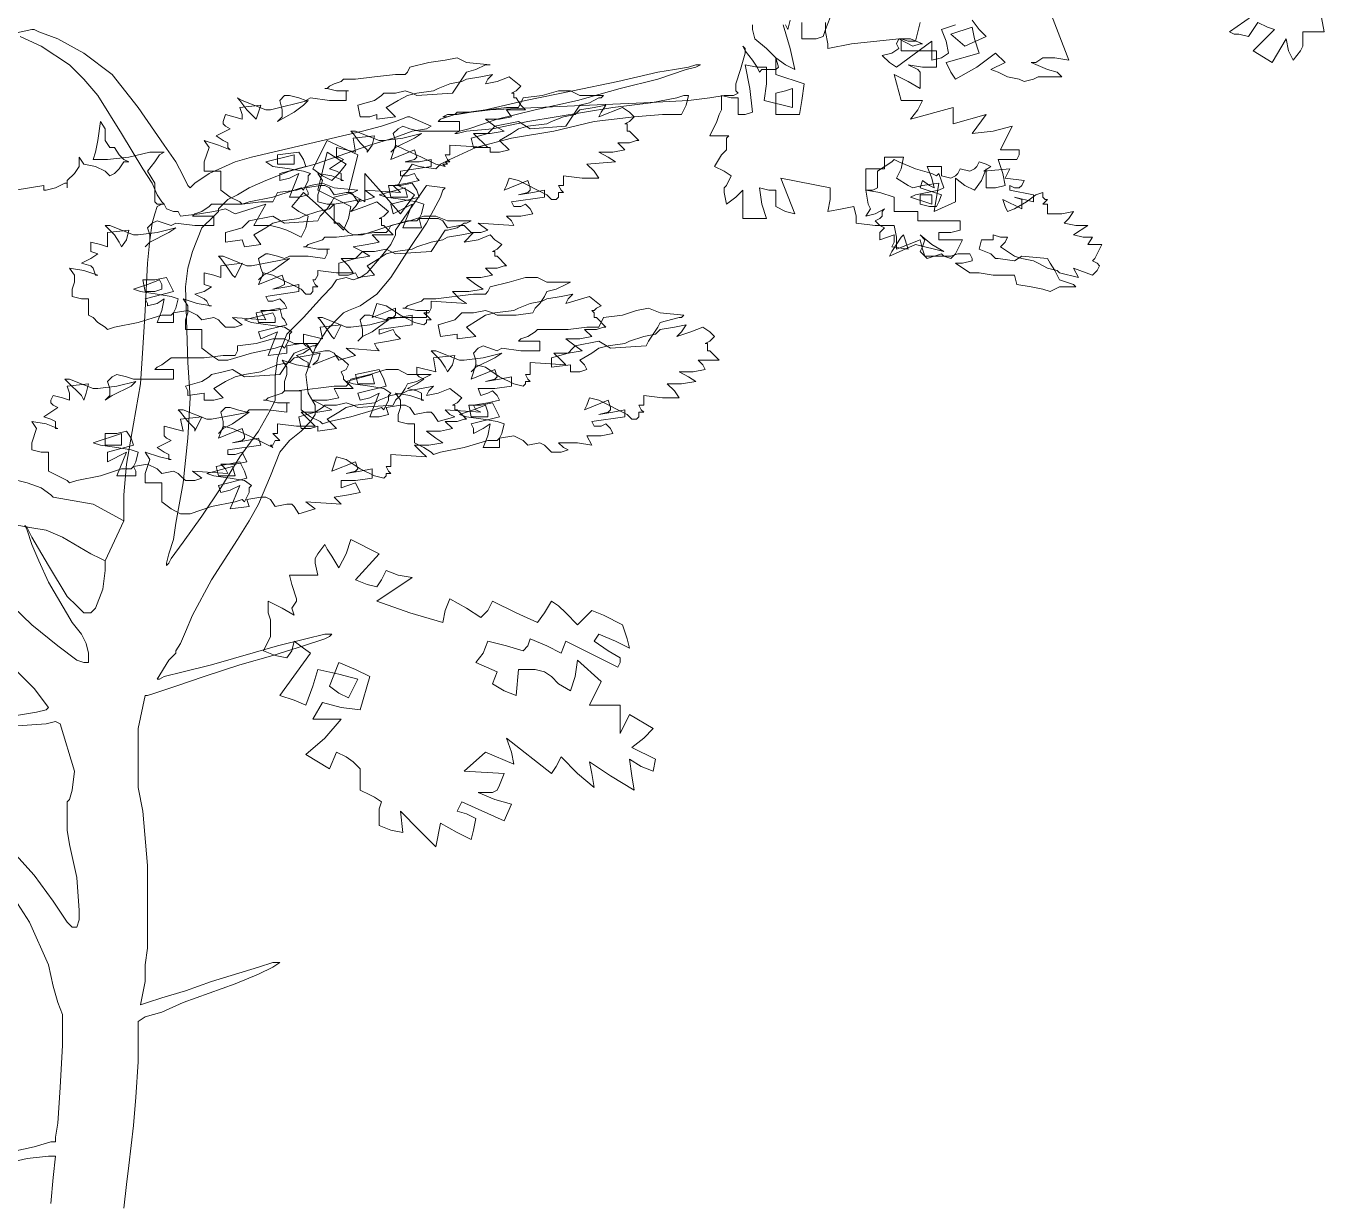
# Model space of a CAD drawing. Header units: millimetres. Extents: x -627 to 20370, y 1538 to 15679.
# Drawn here: x 19814.7 to 20015.2, y 8346.5 to 8528.1 of the extents above; entities that cross this region are included whole.
import ezdxf

# ---------------------------------------------------------------- set-up
doc = ezdxf.new("R2010")
doc.units = ezdxf.units.MM
doc.layers.add('blue', color=160, linetype='Continuous', lineweight=5)

# ---------------------------------------------------------------- blocks, each defined once
blk = doc.blocks.new('WMF10')
at = {"lineweight": 0}
for points in [[(2.3798, -1.8104), (2.4382, -1.8007), (2.4382, -1.8104), (2.443, -1.8104), (2.4625, -1.8055), (2.482, -1.7958), (2.4868, -1.7958), (2.4868, -1.8055), (2.4868, -1.7909), (2.5014, -1.7763), (2.5112, -1.7617), (2.5112, -1.7423), (2.5209, -1.7569), (2.5452, -1.7617), (2.5647, -1.7715), (2.5744, -1.7812), (2.5842, -1.7763), (2.5939, -1.7666), (2.6036, -1.752), (2.6134, -1.752), (2.6036, -1.7471), (2.5939, -1.7374), (2.5842, -1.7228), (2.5744, -1.7228), (2.5647, -1.7082), (2.5647, -1.6839), (2.555, -1.6693), (2.5501, -1.7082), (2.5452, -1.7325), (2.5404, -1.7471), (2.5696, -1.7471), (2.6134, -1.7423), (2.6572, -1.7325), (2.6864, -1.7325), (2.6766, -1.7374), (2.6669, -1.752), (2.6523, -1.7715), (2.6669, -1.7958), (2.6669, -1.8347), (2.6718, -1.8396), (2.6864, -1.8396), (2.6912, -1.8493), (2.7058, -1.8542), (2.7156, -1.8542), (2.7204, -1.8639), (2.7594, -1.859), (2.7886, -1.8542), (2.8129, -1.8493), (2.8324, -1.859), (2.8956, -1.8396), (2.8713, -1.8834), (2.9054, -1.8834), (2.9248, -1.8882), (2.9394, -1.8931), (2.9492, -1.898), (2.9686, -1.9077), (2.9784, -1.8882), (2.9832, -1.8639), (2.9638, -1.8542), (2.9492, -1.8445), (2.9735, -1.8153), (3.0173, -1.8542), (3.0562, -1.8931), (3.066, -1.8688), (3.0708, -1.8445), (3.0027, -1.8104), (3.0222, -1.7325), (3.0611, -1.7569), (3.0465, -1.7763), (3.0319, -1.7909), (3.0124, -1.7812), (2.993, -1.7666), (3.0222, -1.7082), (3.0854, -1.7374), (3.066, -1.8153), (3.1, -1.8347), (3.1, -1.7763), (3.139, -1.8201), (3.173, -1.859), (3.2022, -1.8201), (3.1876, -1.8104), (3.1682, -1.8007), (3.1779, -1.7812), (3.1876, -1.7715), (3.1974, -1.7569), (3.212, -1.7617), (3.246, -1.7666), (3.2558, -1.7569), (3.2752, -1.7471), (3.3288, -1.7228), (3.4018, -1.7033), (3.4894, -1.6887), (3.5721, -1.6693), (3.6548, -1.6595), (3.7132, -1.6547), (3.7522, -1.6547), (3.7619, -1.6352), (3.7668, -1.6157), (3.757, -1.6157), (3.7424, -1.6206), (3.6889, -1.6303), (3.611, -1.6401), (3.4358, -1.6693), (3.3628, -1.6839), (3.3093, -1.6887), (3.2898, -1.6936), (3.285, -1.6936), (3.2947, -1.6887), (3.3142, -1.6839), (3.3726, -1.6644), (3.4504, -1.6449), (3.538, -1.6255), (3.6256, -1.6011), (3.7035, -1.5817), (3.7619, -1.5622), (3.7814, -1.5573), (3.7911, -1.5525), (3.7814, -1.5525), (3.7668, -1.5573), (3.7376, -1.5622), (3.7035, -1.5671), (3.6208, -1.5865), (3.5283, -1.606), (3.431, -1.6255), (3.3482, -1.6449), (3.3142, -1.6498), (3.285, -1.6547), (3.2704, -1.6595), (3.2606, -1.6595), (3.2704, -1.6547), (3.2898, -1.6547), (3.319, -1.6498), (3.358, -1.6449), (3.4553, -1.6401), (3.5624, -1.6352), (3.6743, -1.6303), (3.7668, -1.6255), (3.8106, -1.6206), (3.8398, -1.6157), (3.8592, -1.6157), (3.869, -1.6109), (3.8641, -1.606), (3.8641, -1.5914), (3.8738, -1.5622), (3.8836, -1.5281), (3.8836, -1.5184), (3.8787, -1.5135), (3.8836, -1.5233), (3.8982, -1.5427), (3.9079, -1.5573), (3.9128, -1.5671), (3.9176, -1.5622), (3.9468, -1.5622), (3.9517, -1.5573), (3.9468, -1.5379), (3.9274, -1.5184), (3.903, -1.4989), (3.8982, -1.4795), (3.8982, -1.4697)], [(3.9663, -1.4697), (3.9712, -1.4795), (3.976, -1.46)], [(4.049, -1.4649), (4.049, -1.4843), (4.0539, -1.5087), (4.0539, -1.5184), (4.1026, -1.5087), (4.1999, -1.4989), (4.2291, -1.5135), (4.2437, -1.5087), (4.2486, -1.5087), (4.2242, -1.4989), (4.1999, -1.4989), (4.195, -1.5087), (4.1999, -1.5184), (4.1853, -1.5281), (4.1658, -1.533), (4.1804, -1.5476), (4.195, -1.5573), (4.268, -1.5038), (4.268, -1.5427), (4.2875, -1.5379), (4.3021, -1.5281), (4.2972, -1.5038), (4.2875, -1.4795), (4.3167, -1.4697)], [(4.3508, -1.46), (4.3654, -1.4795), (4.38, -1.4941), (4.3362, -1.5135), (4.307, -1.4892), (4.3508, -1.4746), (4.3556, -1.4989), (4.3654, -1.5281), (4.2972, -1.5476), (4.307, -1.5671), (4.3167, -1.5817), (4.3605, -1.5573), (4.3994, -1.5281), (4.4189, -1.5476), (4.3897, -1.5622), (4.4043, -1.5671), (4.4238, -1.5768), (4.4481, -1.5817), (4.4578, -1.5865), (4.4773, -1.5817), (4.487, -1.5768), (4.5357, -1.5768), (4.526, -1.5671), (4.5065, -1.5622), (4.4724, -1.5476), (4.4822, -1.5476), (4.4968, -1.5379), (4.5211, -1.5379), (4.5503, -1.5427), (4.4773, -1.3529)], [(4.9445, -1.4405), (4.8812, -1.4843), (4.891, -1.4892), (4.9007, -1.4892), (4.9202, -1.4941), (4.9396, -1.4649), (4.9591, -1.4746), (4.9737, -1.4795), (4.9299, -1.5233), (4.9688, -1.5476), (4.998, -1.4989), (5.0029, -1.5233), (5.0126, -1.5427), (5.0272, -1.5233), (5.0321, -1.5135), (5.0321, -1.4843), (5.0759, -1.4843), (5.071, -1.4551)], [(3.8495, -1.6985), (3.8106, -1.6985), (3.8252, -1.6693), (3.83, -1.6547), (3.8349, -1.6449), (3.8349, -1.6157), (3.8544, -1.6206), (3.869, -1.6206), (3.869, -1.6547), (3.8836, -1.6547), (3.8982, -1.6498), (3.8933, -1.6011), (3.8836, -1.5525), (3.9079, -1.5573), (3.9274, -1.5573), (3.9274, -1.5914), (3.9225, -1.6255), (3.9809, -1.6401), (3.9809, -1.6011), (3.9663, -1.606), (3.9468, -1.6109), (3.9468, -1.6547), (3.9955, -1.6547), (4.0004, -1.6255), (4.0052, -1.5914), (3.9468, -1.5719), (3.9468, -1.5379), (3.9663, -1.5525), (3.9858, -1.5622), (3.976, -1.5184), (3.9614, -1.4697)], [(4.0004, -1.4649), (4.0004, -1.4989), (4.0296, -1.4989), (4.0442, -1.4941), (4.049, -1.4795), (4.0588, -1.4551)], [(4.2437, -1.4649), (4.234, -1.5038), (4.2194, -1.5038), (4.2048, -1.4989), (4.2048, -1.5233), (4.2778, -1.5233), (4.2778, -1.5573), (4.2486, -1.5573), (4.2194, -1.5525), (4.2388, -1.5622), (4.2437, -1.5671), (4.2437, -1.6011), (4.2194, -1.5865), (4.1902, -1.5719), (4.2048, -1.6255), (4.2486, -1.6255), (4.2388, -1.6449), (4.2242, -1.6644), (4.3118, -1.6401), (4.3118, -1.6741), (4.38, -1.6547), (4.3508, -1.6936), (4.3946, -1.6887), (4.4335, -1.679), (4.4092, -1.7277), (4.4481, -1.7277), (4.4481, -1.7374), (4.4432, -1.7471), (4.4043, -1.7471), (4.414, -1.7763), (4.4189, -1.8007), (4.3994, -1.8055), (4.38, -1.8055), (4.38, -1.7666), (4.3702, -1.7909), (4.3556, -1.8104), (4.3362, -1.8007), (4.3167, -1.7861), (4.3167, -1.8347), (4.2729, -1.8542), (4.2826, -1.7958), (4.2486, -1.8007), (4.2291, -1.8055), (4.2194, -1.8007), (4.195, -1.7861), (4.2048, -1.7666), (4.2096, -1.7423), (4.1707, -1.7423), (4.1707, -1.7666), (4.1318, -1.7666), (4.1318, -1.8104), (4.161, -1.8153), (4.1902, -1.825), (4.1902, -1.8542), (4.2388, -1.8542), (4.2388, -1.8736), (4.3264, -1.8736), (4.3264, -1.8931), (4.307, -1.898), (4.2826, -1.898), (4.2826, -1.9126), (4.3313, -1.9126), (4.3167, -1.9418), (4.307, -1.9515), (4.2924, -1.9466), (4.2534, -1.9466), (4.2486, -1.932), (4.2437, -1.9126), (4.195, -1.932), (4.195, -1.9077), (4.1902, -1.8834), (4.1512, -1.8834), (4.1123, -1.8785), (4.1123, -1.8639), (4.1074, -1.8445), (4.0831, -1.8493), (4.0539, -1.8542), (4.0588, -1.8299), (4.0588, -1.8055), (3.9566, -1.7861), (3.9858, -1.859), (3.9663, -1.8542), (3.9468, -1.8445), (3.9468, -1.8104), (3.9322, -1.8104), (3.9128, -1.8055), (3.9176, -1.8396), (3.9274, -1.8688), (3.8787, -1.8688), (3.8787, -1.8104), (3.8641, -1.825), (3.8446, -1.8396), (3.8398, -1.8153), (3.8398, -1.8055), (3.8446, -1.8007), (3.8544, -1.7812), (3.8398, -1.7715), (3.8203, -1.7617), (3.8349, -1.7374), (3.8446, -1.7277), (3.8446, -1.7033), (3.8495, -1.6985), (3.8495, -1.6985)], [(2.4528, -3.8982), (2.4576, -3.8446), (2.4625, -3.8008), (2.4479, -3.8008), (2.4041, -3.8057), (2.3408, -3.8203)], [(2.3749, -3.7911), (2.4187, -3.7814), (2.4528, -3.7716), (2.4625, -3.7716), (2.4625, -3.7619), (2.4674, -3.7327), (2.4722, -3.6597), (2.4771, -3.5721), (2.4771, -3.5186), (2.4771, -3.5088), (2.4674, -3.4845), (2.4576, -3.4504), (2.4479, -3.4066), (2.409, -3.319), (2.3846, -3.2801)], [(2.3749, -3.173), (2.4187, -3.2217), (2.4576, -3.2752), (2.4868, -3.319), (2.4966, -3.3288), (2.5063, -3.3288), (2.5112, -3.3142), (2.5112, -3.2947), (2.5063, -3.2266), (2.4917, -3.1584), (2.4868, -3.1292), (2.4868, -3.1146), (2.4868, -3.0708), (2.4917, -3.066), (2.4966, -3.0465), (2.5014, -3.0076), (2.4722, -2.9102), (2.4625, -2.9054), (2.443, -2.9102), (2.3749, -2.9151)], [(2.3068, -2.9054), (2.4236, -2.8859), (2.443, -2.881), (2.4479, -2.8762), (2.4187, -2.8372), (2.3652, -2.7837)], [(2.297, -2.5939), (2.4138, -2.7058), (2.4674, -2.7496), (2.5063, -2.7788), (2.5209, -2.7837), (2.5306, -2.7837), (2.5306, -2.7642), (2.5258, -2.7448), (2.5209, -2.735), (2.516, -2.7253), (2.4966, -2.701), (2.4479, -2.6182), (2.4284, -2.5744), (2.4138, -2.5404), (2.4041, -2.5112), (2.3992, -2.5014), (2.4041, -2.5063), (2.4138, -2.5258), (2.4479, -2.5842), (2.4868, -2.6474), (2.5063, -2.6669), (2.5209, -2.6815), (2.5355, -2.6815), (2.5452, -2.6718), (2.5598, -2.6328), (2.5647, -2.5939), (2.5647, -2.5744), (2.6036, -2.4917), (2.6036, -2.4382), (2.6085, -2.3749), (2.6231, -2.2922), (2.6377, -2.2094), (2.6426, -2.1364), (2.6474, -2.0586), (2.6523, -1.9612), (2.6572, -1.9126), (2.662, -1.8785), (2.6669, -1.859), (2.6718, -1.8445), (2.6815, -1.8396), (2.6864, -1.8396), (2.6815, -1.8347), (2.6718, -1.8201), (2.662, -1.7958), (2.6426, -1.7666), (2.5988, -1.6936), (2.5501, -1.6157), (2.5209, -1.5817), (2.4917, -1.5525), (2.4333, -1.5135), (2.3895, -1.4941)], [(2.37, -1.4892), (2.4138, -1.4795), (2.4187, -1.4795), (2.4284, -1.4843), (2.4674, -1.4989), (2.5209, -1.5281), (2.5793, -1.5719), (2.6328, -1.6401), (2.6864, -1.7179), (2.7107, -1.752), (2.7253, -1.7812), (2.735, -1.8007), (2.7399, -1.8055), (2.7496, -1.7958), (2.7788, -1.7763), (2.8324, -1.752), (2.8664, -1.7423), (2.9102, -1.7325), (3.0952, -1.6887), (3.1341, -1.679), (3.1633, -1.6693), (3.1876, -1.6595), (3.1925, -1.6595), (3.2363, -1.679), (3.2266, -1.6839), (3.1974, -1.6887), (3.1584, -1.7033), (3.1098, -1.7179), (2.9978, -1.7569), (2.9443, -1.7715), (2.8956, -1.7909), (2.8616, -1.8055), (2.8372, -1.8201), (2.8178, -1.8299), (2.7983, -1.8493), (2.7983, -1.8542), (2.7886, -1.8639), (2.7642, -1.8882), (2.7448, -1.9369), (2.735, -1.971), (2.7302, -2.0099), (2.735, -2.1656), (2.7399, -2.2386), (2.735, -2.3214), (2.7253, -2.4138), (2.7107, -2.4966), (2.7058, -2.5306), (2.6961, -2.5598), (2.6912, -2.5793), (2.6912, -2.5842), (2.6961, -2.5793), (2.701, -2.5696), (2.7253, -2.5355), (2.7642, -2.482), (2.8032, -2.4236), (2.8421, -2.3603), (2.881, -2.3068), (2.9054, -2.263), (2.9151, -2.2435), (2.9151, -2.1948), (2.92, -2.1559), (2.9394, -2.1072), (2.9735, -2.0732), (3.0124, -2.0294), (3.0319, -2.0099), (3.0416, -1.9953), (3.0611, -1.9904), (3.0757, -1.9953), (3.0903, -1.9904), (3.1049, -1.9807), (3.1341, -1.9466), (3.1536, -1.9223), (3.1633, -1.9028), (3.1633, -1.8931), (3.2266, -1.8007), (3.2655, -1.8055), (3.2606, -1.8104), (3.2558, -1.825), (3.2266, -1.8785), (3.1876, -1.9369), (3.1536, -1.9904), (3.1244, -2.0245), (3.0903, -2.0488), (3.066, -2.0586), (3.0562, -2.0634), (3.0465, -2.0732), (3.0222, -2.0975), (2.9978, -2.1364), (2.9784, -2.19), (2.9832, -2.2289), (2.9978, -2.2532), (2.9978, -2.2727), (2.9881, -2.2873), (2.9686, -2.3068), (2.9443, -2.3262), (2.9248, -2.3506), (2.9054, -2.3992), (2.881, -2.4576), (2.8616, -2.4917), (2.8372, -2.5306), (2.7837, -2.6134), (2.7448, -2.6864), (2.7302, -2.7204), (2.7204, -2.7448), (2.7107, -2.7594), (2.7107, -2.7642), (2.7058, -2.7691), (2.6961, -2.7788), (2.6718, -2.8178), (2.6766, -2.8178), (2.6864, -2.8129), (2.7253, -2.8032), (2.7837, -2.7886), (2.92, -2.7496), (2.9784, -2.735), (3.0173, -2.7253), (3.0319, -2.7253), (3.027, -2.7302), (3.0173, -2.735), (2.9735, -2.7496), (2.9102, -2.7691), (2.8421, -2.7886), (2.7691, -2.8129), (2.7107, -2.8324), (2.6669, -2.847), (2.6523, -2.8518), (2.6474, -2.8518), (2.6328, -2.92), (2.6328, -3.0416), (2.6426, -3.0903), (2.6523, -3.2022), (2.6523, -3.3336), (2.6523, -3.3726), (2.6474, -3.4066), (2.6474, -3.4407), (2.6377, -3.4894), (2.6523, -3.4845), (2.6815, -3.4748), (2.7302, -3.4602), (2.7837, -3.4407), (2.881, -3.4115), (2.9102, -3.4018), (2.9248, -3.4018), (2.9102, -3.4115), (2.881, -3.4261), (2.8324, -3.4456), (2.7253, -3.4845), (2.6815, -3.504), (2.6474, -3.5137), (2.6328, -3.5234), (2.6328, -3.6062), (2.628, -3.6792), (2.6231, -3.7376), (2.6134, -3.8203), (2.6085, -3.8592), (2.6036, -3.9079)], [(2.8226, -1.7277), (2.7983, -1.7179), (2.7691, -1.7082), (2.7788, -1.7228), (2.7691, -1.752), (2.7691, -1.7715), (2.8032, -1.7715), (2.8032, -1.8104), (2.8226, -1.825), (2.8421, -1.8347), (2.847, -1.8396), (2.8616, -1.8347), (2.9102, -1.825), (2.954, -1.8104), (2.9686, -1.8055), (2.9735, -1.8104), (2.9832, -1.7909), (2.9832, -1.7812), (2.9881, -1.7763), (2.9735, -1.7715), (2.9443, -1.7666), (2.9102, -1.7617), (2.8956, -1.752), (2.954, -1.7374), (2.954, -1.7569), (2.92, -1.7569), (2.92, -1.7374), (2.9638, -1.7325), (2.9735, -1.7471), (2.9784, -1.7617), (2.9248, -1.7763), (2.9248, -1.7909), (2.9443, -1.7861), (2.9638, -1.7763), (2.9443, -1.825), (2.9638, -1.825), (2.9832, -1.8201), (2.9832, -1.8153), (2.9784, -1.8055), (3.0076, -1.8007), (3.0173, -1.8007), (3.027, -1.8055), (3.0368, -1.8201), (3.0611, -1.8153), (3.0708, -1.8153), (3.0757, -1.8201), (3.0854, -1.8347), (3.1049, -1.8299), (3.1195, -1.825), (3.1, -1.8104), (3.173, -1.8153), (3.1584, -1.8007), (3.1876, -1.7958), (3.212, -1.7909), (3.2071, -1.7861), (3.2022, -1.7763), (3.1876, -1.7812), (3.173, -1.7812), (3.173, -1.7715), (3.2363, -1.7617), (3.2363, -1.7471), (3.212, -1.752), (3.1828, -1.752), (3.2022, -1.7471), (3.2071, -1.7423), (3.2022, -1.7277), (3.1536, -1.7471), (3.1633, -1.7179), (3.1828, -1.7277), (3.2168, -1.7423), (3.246, -1.7569), (3.2655, -1.7617), (3.2606, -1.7569), (3.2704, -1.7569), (3.2655, -1.752), (3.2752, -1.752), (3.2704, -1.7471), (3.2655, -1.7374), (3.2752, -1.7374), (3.2752, -1.7179), (3.3531, -1.7228), (3.3239, -1.6936), (3.358, -1.6936), (3.3872, -1.6887), (3.3677, -1.679), (3.3482, -1.6644), (3.3774, -1.6644), (3.4018, -1.6595), (3.392, -1.6449), (3.431, -1.6449), (3.4212, -1.6352), (3.4115, -1.6206), (3.4066, -1.6206), (3.4066, -1.6109), (3.4018, -1.6109), (3.4115, -1.606), (3.4212, -1.5963), (3.3969, -1.5768), (3.3726, -1.5865), (3.3482, -1.5914), (3.3531, -1.5817), (3.3628, -1.5719), (3.3385, -1.5768), (3.3093, -1.5817), (3.2996, -1.5865), (3.2752, -1.5914), (3.2509, -1.6011), (3.2412, -1.606), (3.2071, -1.6109), (3.1876, -1.6157), (3.1682, -1.6255), (3.1438, -1.6401), (3.1633, -1.6595), (3.1244, -1.6644), (3.1244, -1.6547), (3.1098, -1.6595), (3.0903, -1.6595), (3.0854, -1.6352), (3.1195, -1.6255), (3.1341, -1.6157), (3.139, -1.6109), (3.1633, -1.6109), (3.1828, -1.606), (3.1974, -1.6109), (3.2071, -1.6157), (3.2801, -1.6109), (3.3093, -1.5671), (3.3288, -1.5622), (3.3482, -1.5525), (3.358, -1.5525), (3.3093, -1.5476), (3.2898, -1.5379), (3.2655, -1.5427), (3.2314, -1.5476), (3.1925, -1.5573), (3.1876, -1.5671), (3.1828, -1.5719), (3.1633, -1.5719), (3.1195, -1.5768), (3.0806, -1.5817), (3.0562, -1.5817), (3.0514, -1.5865), (3.0368, -1.5914), (3.027, -1.5963), (3.0222, -1.6011), (3.0173, -1.6011), (3.0222, -1.6011), (3.0416, -1.606), (3.066, -1.606), (3.0611, -1.606), (3.0611, -1.6255), (3.027, -1.6255), (2.9881, -1.6206), (2.9784, -1.6255), (2.9638, -1.6206), (2.9443, -1.6157), (2.9346, -1.6157), (2.9248, -1.6255), (2.9297, -1.6449), (2.9297, -1.6595), (2.92, -1.6693), (2.954, -1.6498), (2.9735, -1.6352), (2.9832, -1.6255), (2.9054, -1.6449), (2.8956, -1.6449), (2.847, -1.6255), (2.8372, -1.6206), (2.8421, -1.6255), (2.8567, -1.6449), (2.8713, -1.6595), (2.8762, -1.6644), (2.8859, -1.6352), (2.8421, -1.6401), (2.847, -1.6547), (2.847, -1.6644), (2.8129, -1.6547), (2.808, -1.6693), (2.808, -1.6741), (2.8129, -1.679), (2.8226, -1.6839), (2.7934, -1.6985), (2.808, -1.7082), (2.8178, -1.7131), (2.8178, -1.7228), (2.8226, -1.7277), (2.8226, -1.7277)], [(3.0562, -1.7909), (3.0319, -1.7812), (3.0027, -1.7763), (3.0124, -1.7909), (3.0027, -1.8201), (3.0027, -1.8347), (3.0222, -1.8396), (3.0368, -1.8396), (3.0368, -1.8785), (3.0465, -1.8785), (3.066, -1.898), (3.0757, -1.9028), (3.0952, -1.9028), (3.139, -1.8882), (3.1876, -1.8736), (3.2071, -1.8736), (3.212, -1.8688), (3.2168, -1.859), (3.2217, -1.8396), (3.2071, -1.8347), (3.1779, -1.8299), (3.1438, -1.825), (3.1292, -1.8201), (3.1828, -1.8055), (3.1876, -1.825), (3.1536, -1.825), (3.1487, -1.8007), (3.173, -1.8007), (3.1974, -1.7958), (3.2071, -1.8104), (3.212, -1.825), (3.1536, -1.8396), (3.1584, -1.859), (3.1974, -1.8396), (3.1779, -1.8882), (3.2168, -1.8882), (3.212, -1.8688), (3.2509, -1.8688), (3.2606, -1.8736), (3.2704, -1.8882), (3.2947, -1.8834), (3.3044, -1.8834), (3.3093, -1.8882), (3.319, -1.898), (3.3385, -1.898), (3.3531, -1.8931), (3.3336, -1.8785), (3.4066, -1.8834), (3.4018, -1.8736), (3.392, -1.8639), (3.4212, -1.8639), (3.4456, -1.859), (3.4407, -1.8493), (3.431, -1.8396), (3.4212, -1.8445), (3.4066, -1.8445), (3.4018, -1.8347), (3.4699, -1.825), (3.4699, -1.8104), (3.4456, -1.8153), (3.4164, -1.8201), (3.4358, -1.8153), (3.4407, -1.8104), (3.4407, -1.8055), (3.4358, -1.7909), (3.3872, -1.8104), (3.392, -1.8007), (3.3969, -1.7861), (3.4164, -1.7909), (3.4748, -1.8201), (3.4845, -1.8299), (3.4942, -1.8299), (3.4991, -1.825), (3.4991, -1.8153), (3.5088, -1.8153), (3.504, -1.8104), (3.4991, -1.8007), (3.5088, -1.8007), (3.5088, -1.7812), (3.5478, -1.7861), (3.5818, -1.7861), (3.5721, -1.7715), (3.5575, -1.7569), (3.6159, -1.752), (3.6013, -1.7423), (3.5818, -1.7325), (3.611, -1.7325), (3.6354, -1.7277), (3.6208, -1.7131), (3.6451, -1.7131), (3.6597, -1.7082), (3.6646, -1.7082), (3.6451, -1.6887), (3.6402, -1.6887), (3.6402, -1.6741), (3.6354, -1.6741), (3.6451, -1.6693), (3.6548, -1.6595), (3.6451, -1.6498), (3.6305, -1.6401), (3.5818, -1.6595), (3.5867, -1.6498), (3.5964, -1.6352), (3.5721, -1.6401), (3.5429, -1.6449), (3.5332, -1.6547), (3.5088, -1.6595), (3.4845, -1.6693), (3.4748, -1.6741), (3.4358, -1.679), (3.4164, -1.6839), (3.4018, -1.6936), (3.3774, -1.7082), (3.3969, -1.7277), (3.3774, -1.7325), (3.358, -1.7325), (3.358, -1.7228), (3.3239, -1.7228), (3.319, -1.7033), (3.3531, -1.6936), (3.3628, -1.6839), (3.3677, -1.679), (3.4164, -1.6693), (3.4407, -1.6839), (3.5137, -1.679), (3.5429, -1.6352), (3.5624, -1.6303), (3.5818, -1.6206), (3.5867, -1.6206), (3.5916, -1.6157), (3.5429, -1.6157), (3.5234, -1.606), (3.4991, -1.606), (3.465, -1.6157), (3.4261, -1.6206), (3.4164, -1.6401), (3.392, -1.6401), (3.3142, -1.6498), (3.2898, -1.6498), (3.285, -1.6547), (3.2558, -1.6644), (3.2509, -1.6693), (3.2947, -1.6693), (3.2947, -1.6887), (3.2168, -1.6887), (3.212, -1.6887), (3.1925, -1.6839), (3.1779, -1.679), (3.1682, -1.6839), (3.1584, -1.6936), (3.1633, -1.7082), (3.1633, -1.7228), (3.1536, -1.7325), (3.1633, -1.7228), (3.2022, -1.7033), (3.2168, -1.6936), (3.1779, -1.7033), (3.139, -1.7082), (3.1292, -1.7082), (3.0806, -1.6887), (3.0708, -1.6887), (3.0757, -1.6936), (3.0903, -1.7131), (3.1049, -1.7277), (3.1049, -1.7325), (3.1146, -1.7179), (3.1195, -1.6985), (3.0757, -1.7033), (3.0806, -1.7325), (3.0416, -1.7228), (3.0416, -1.7423), (3.0465, -1.7423), (3.0562, -1.7471), (3.027, -1.7666), (3.0416, -1.7715), (3.0514, -1.7763), (3.0514, -1.7909), (3.0562, -1.7909), (3.0562, -1.7909)], [(4.1707, -1.8493), (4.1512, -1.859), (4.1318, -1.8639), (4.1415, -1.8493), (4.1366, -1.8396), (4.1318, -1.8104), (4.1464, -1.8104), (4.1561, -1.8055), (4.1561, -1.7715), (4.1853, -1.752), (4.1902, -1.7471), (4.1999, -1.752), (4.234, -1.7666), (4.268, -1.7763), (4.2778, -1.7812), (4.2826, -1.7763), (4.2924, -1.8055), (4.2826, -1.8104), (4.234, -1.8201), (4.2242, -1.825), (4.268, -1.8396), (4.268, -1.8201), (4.2437, -1.8201), (4.2437, -1.8396), (4.2632, -1.8445), (4.2778, -1.8445), (4.2826, -1.8347), (4.2875, -1.8201), (4.2437, -1.8055), (4.2486, -1.7909), (4.2632, -1.8007), (4.2729, -1.8055), (4.268, -1.7861), (4.2583, -1.7617), (4.2875, -1.7617), (4.2875, -1.7812), (4.307, -1.7861), (4.3167, -1.7812), (4.3216, -1.7763), (4.3264, -1.7666), (4.3459, -1.7715), (4.3556, -1.7666), (4.3605, -1.7617), (4.3654, -1.752), (4.38, -1.7569), (4.3897, -1.7617), (4.3751, -1.7715), (4.4286, -1.7666), (4.4189, -1.7861), (4.4578, -1.7909), (4.453, -1.8007), (4.4481, -1.8055), (4.4384, -1.8055), (4.4286, -1.8007), (4.4286, -1.8104), (4.4773, -1.8201), (4.4773, -1.8347), (4.4384, -1.825), (4.453, -1.8299), (4.453, -1.8493), (4.414, -1.8299), (4.4189, -1.8445), (4.4238, -1.8542), (4.4384, -1.8493), (4.4627, -1.8347), (4.4822, -1.8201), (4.4968, -1.8153), (4.4968, -1.825), (4.5016, -1.8299), (4.5065, -1.8299), (4.4968, -1.8396), (4.5065, -1.8396), (4.5065, -1.859), (4.5357, -1.859), (4.56, -1.8542), (4.5503, -1.8688), (4.5406, -1.8785), (4.5649, -1.8834), (4.5892, -1.8834), (4.56, -1.9028), (4.5795, -1.9077), (4.599, -1.9077), (4.5892, -1.9223), (4.6184, -1.9223), (4.6087, -1.9418), (4.6038, -1.9515), (4.599, -1.9564), (4.6087, -1.9612), (4.6136, -1.9661), (4.6087, -1.9758), (4.599, -1.9856), (4.56, -1.971), (4.5698, -1.9904), (4.5308, -1.9807), (4.526, -1.9758), (4.5065, -1.971), (4.487, -1.9612), (4.4773, -1.9564), (4.453, -1.9515), (4.4384, -1.9466), (4.4092, -1.9272), (4.4189, -1.9174), (4.4238, -1.9077), (4.4092, -1.9077), (4.3946, -1.9028), (4.3946, -1.9126), (4.3702, -1.9126), (4.3654, -1.932), (4.3897, -1.9418), (4.3994, -1.9515), (4.4043, -1.9515), (4.4384, -1.9564), (4.453, -1.9466), (4.5065, -1.9515), (4.5114, -1.9612), (4.5211, -1.9758), (4.5308, -1.9953), (4.56, -2.005), (4.5649, -2.0099), (4.5308, -2.0099), (4.5114, -2.0196), (4.4968, -2.0148), (4.4724, -2.0099), (4.4432, -2.005), (4.4384, -1.9856), (4.3946, -1.9856), (4.3654, -1.9807), (4.3459, -1.9807), (4.3167, -1.9612), (4.3313, -1.9612), (4.3508, -1.9564), (4.3508, -1.9515), (4.3459, -1.9418), (4.3216, -1.9418), (4.307, -1.9466), (4.2924, -1.9466), (4.2875, -1.9418), (4.2583, -1.9515), (4.2534, -1.9466), (4.2437, -1.9369), (4.2486, -1.9272), (4.2534, -1.9126), (4.2437, -1.9028), (4.268, -1.9223), (4.2924, -1.9369), (4.234, -1.9223), (4.1804, -1.9466), (4.1853, -1.9369), (4.2048, -1.9077), (4.2096, -1.9028), (4.2194, -1.932), (4.1853, -1.9272), (4.1902, -1.9174), (4.1902, -1.9028), (4.161, -1.9126), (4.161, -1.898), (4.1707, -1.8882), (4.161, -1.8834), (4.1512, -1.8736), (4.161, -1.8688), (4.1658, -1.8639), (4.1658, -1.8542), (4.1707, -1.8493), (4.1707, -1.8493)], [(2.5501, -1.9856), (2.5209, -1.9758), (2.4917, -1.971), (2.5014, -1.9856), (2.5014, -2.0002), (2.4966, -2.0148), (2.4966, -2.0294), (2.516, -2.0342), (2.5306, -2.0342), (2.5306, -2.0683), (2.5404, -2.0732), (2.5501, -2.0829), (2.5647, -2.0926), (2.5696, -2.0975), (2.5842, -2.0926), (2.6328, -2.0829), (2.6815, -2.0683), (2.701, -2.0683), (2.7058, -2.0634), (2.7107, -2.0537), (2.7156, -2.0342), (2.701, -2.0294), (2.6718, -2.0245), (2.6377, -2.0196), (2.6231, -2.0148), (2.6523, -2.005), (2.6766, -1.9953), (2.6815, -2.005), (2.6815, -2.0148), (2.6669, -2.0196), (2.6474, -2.0196), (2.6426, -1.9953), (2.6669, -1.9953), (2.6912, -1.9904), (2.7058, -2.0196), (2.6474, -2.0342), (2.6523, -2.044), (2.6523, -2.0488), (2.6718, -2.044), (2.6864, -2.0342), (2.6815, -2.0586), (2.6718, -2.0829), (2.7058, -2.0829), (2.7058, -2.0634), (2.735, -2.0586), (2.7545, -2.0683), (2.7642, -2.078), (2.7886, -2.0732), (2.7983, -2.078), (2.8032, -2.0829), (2.8129, -2.0926), (2.8324, -2.0926), (2.847, -2.0878), (2.8275, -2.0732), (2.8956, -2.078), (2.8859, -2.0586), (2.9151, -2.0586), (2.9394, -2.0537), (2.9346, -2.044), (2.9248, -2.0342), (2.9102, -2.0391), (2.9005, -2.0391), (2.8956, -2.0294), (2.9638, -2.0196), (2.9638, -2.005), (2.9394, -2.0099), (2.9102, -2.0148), (2.9248, -2.0099), (2.9346, -2.005), (2.9346, -2.0002), (2.9297, -1.9856), (2.881, -2.005), (2.8908, -1.9807), (2.9102, -1.9856), (2.9686, -2.0148), (2.9784, -2.0245), (2.9881, -2.0245), (2.993, -2.0196), (2.993, -2.0099), (3.0027, -2.0099), (2.9978, -2.005), (2.993, -1.9953), (2.9978, -1.9953), (3.0027, -1.9856), (3.0027, -1.9758), (3.0416, -1.9807), (3.0757, -1.9807), (3.066, -1.9661), (3.0514, -1.9515), (3.0806, -1.9515), (3.1098, -1.9466), (3.0952, -1.9369), (3.0757, -1.9272), (3.1049, -1.9223), (3.1292, -1.9174), (3.1146, -1.9028), (3.1584, -1.9028), (3.139, -1.8834), (3.1341, -1.8834), (3.1341, -1.8688), (3.1292, -1.8688), (3.139, -1.8639), (3.1487, -1.8542), (3.1244, -1.8347), (3.1, -1.8445), (3.0708, -1.8542), (3.0806, -1.8445), (3.0903, -1.8299), (3.066, -1.8347), (3.0368, -1.8396), (3.027, -1.8493), (3.0027, -1.8542), (2.9735, -1.8639), (2.9638, -1.8688), (2.9297, -1.8736), (2.9102, -1.8785), (2.8956, -1.8882), (2.8713, -1.9028), (2.8859, -1.9223), (2.8518, -1.9272), (2.847, -1.9126), (2.8129, -1.9174), (2.8129, -1.898), (2.847, -1.8882), (2.8567, -1.8785), (2.8616, -1.8736), (2.9102, -1.8639), (2.9346, -1.8785), (3.0027, -1.8736), (3.0076, -1.8639), (3.0222, -1.8493), (3.0319, -1.8347), (3.0368, -1.825), (3.0757, -1.8153), (3.0854, -1.8104), (3.0368, -1.8055), (3.0124, -1.7958), (2.9881, -1.8007), (2.9589, -1.8104), (2.92, -1.8153), (2.9102, -1.8347), (2.8859, -1.8347), (2.847, -1.8396), (2.7837, -1.8396), (2.7788, -1.8445), (2.7642, -1.8542), (2.7496, -1.859), (2.7448, -1.8639), (2.7886, -1.8639), (2.7886, -1.8834), (2.7496, -1.8834), (2.7107, -1.8785), (2.701, -1.8834), (2.6718, -1.8736), (2.662, -1.8785), (2.6523, -1.8882), (2.6572, -1.9028), (2.6572, -1.9174), (2.6474, -1.9272), (2.6572, -1.9174), (2.6961, -1.898), (2.7107, -1.8882), (2.6718, -1.898), (2.6328, -1.9028), (2.6231, -1.9028), (2.5744, -1.8834), (2.5647, -1.8834), (2.5696, -1.8882), (2.5842, -1.9028), (2.5939, -1.9174), (2.5988, -1.9272), (2.6085, -1.9126), (2.6134, -1.8931), (2.5696, -1.898), (2.5696, -1.9272), (2.555, -1.9223), (2.5355, -1.9174), (2.5355, -1.9369), (2.5501, -1.9418), (2.5355, -1.9515), (2.516, -1.9612), (2.5355, -1.9661), (2.5404, -1.971), (2.5452, -1.9856), (2.5501, -1.9856), (2.5501, -1.9856)], [(2.7837, -2.0488), (2.7545, -2.044), (2.7253, -2.0342), (2.735, -2.0488), (2.735, -2.0634), (2.7302, -2.078), (2.7302, -2.0975), (2.7642, -2.0975), (2.7642, -2.1364), (2.7837, -2.151), (2.7983, -2.1608), (2.8178, -2.1608), (2.8664, -2.1462), (2.9151, -2.1364), (2.9297, -2.1316), (2.9346, -2.1364), (2.9443, -2.117), (2.9443, -2.1072), (2.9492, -2.1024), (2.9346, -2.0926), (2.8664, -2.0829), (2.8518, -2.078), (2.9102, -2.0634), (2.9151, -2.0732), (2.9151, -2.0829), (2.881, -2.0829), (2.8762, -2.0634), (2.9248, -2.0537), (2.9297, -2.0732), (2.9346, -2.078), (2.9394, -2.0878), (2.881, -2.1024), (2.8859, -2.117), (2.92, -2.1024), (2.9005, -2.151), (2.9394, -2.1462), (2.9394, -2.1316), (2.9686, -2.1267), (2.9784, -2.1267), (2.9832, -2.1316), (2.993, -2.1462), (3.0173, -2.1413), (3.027, -2.1413), (3.0368, -2.1462), (3.0465, -2.1608), (3.0806, -2.151), (3.0611, -2.1364), (3.1292, -2.1413), (3.1244, -2.1364), (3.1195, -2.1267), (3.1487, -2.1218), (3.173, -2.117), (3.1633, -2.1072), (3.1584, -2.0975), (3.1292, -2.1072), (3.1292, -2.0975), (3.1974, -2.0878), (3.1974, -2.0683), (3.1682, -2.0732), (3.1438, -2.078), (3.1584, -2.0732), (3.1633, -2.0683), (3.1633, -2.0537), (3.1146, -2.0732), (3.1244, -2.044), (3.1438, -2.0488), (3.173, -2.0683), (3.2022, -2.0829), (3.2217, -2.0878), (3.2266, -2.0829), (3.2266, -2.078), (3.2363, -2.078), (3.2314, -2.0732), (3.2217, -2.0634), (3.2314, -2.0634), (3.2363, -2.0537), (3.2363, -2.0391), (3.3093, -2.044), (3.2947, -2.0342), (3.2801, -2.0196), (3.3142, -2.0196), (3.3434, -2.0148), (3.3288, -2.005), (3.3093, -1.9904), (3.3385, -1.9904), (3.3628, -1.9856), (3.3482, -1.971), (3.3726, -1.971), (3.3872, -1.9661), (3.392, -1.9661), (3.3726, -1.9466), (3.3677, -1.9466), (3.3677, -1.9369), (3.3628, -1.9369), (3.3726, -1.932), (3.3823, -1.9223), (3.3677, -1.9126), (3.358, -1.9028), (3.3336, -1.9126), (3.3044, -1.9174), (3.3239, -1.898), (3.2996, -1.9028), (3.2704, -1.9077), (3.2606, -1.9126), (3.2363, -1.9174), (3.2071, -1.9272), (3.1974, -1.932), (3.1633, -1.9369), (3.1438, -1.9418), (3.1292, -1.9515), (3.1049, -1.9661), (3.1195, -1.9856), (3.0854, -1.9904), (3.0806, -1.9807), (3.066, -1.9856), (3.0465, -1.9856), (3.0465, -1.9612), (3.0806, -1.9515), (3.0903, -1.9418), (3.0952, -1.9369), (3.1195, -1.9369), (3.1438, -1.932), (3.1633, -1.9418), (3.2363, -1.9369), (3.2655, -1.8931), (3.2704, -1.8931), (3.2898, -1.8882), (3.3044, -1.8785), (3.3093, -1.8785), (3.319, -1.8736), (3.2704, -1.8736), (3.246, -1.8639), (3.2217, -1.8639), (3.1925, -1.8736), (3.1536, -1.8834), (3.1487, -1.8931), (3.1438, -1.898), (3.1195, -1.898), (3.0416, -1.9077), (3.0173, -1.9077), (3.0124, -1.9126), (2.9832, -1.9223), (2.9784, -1.9272), (2.9735, -1.9272), (2.9784, -1.9272), (3.0027, -1.932), (3.027, -1.932), (3.0222, -1.932), (3.0222, -1.9418), (3.0173, -1.9515), (2.9832, -1.9466), (2.9443, -1.9466), (2.9346, -1.9515), (2.92, -1.9466), (2.9005, -1.9418), (2.8956, -1.9418), (2.881, -1.9515), (2.8859, -1.971), (2.8908, -1.9856), (2.881, -1.9953), (2.8908, -1.9856), (2.9102, -1.9758), (2.9443, -1.9515), (2.8664, -1.9661), (2.8567, -1.9661), (2.808, -1.9466), (2.7983, -1.9466), (2.8032, -1.9515), (2.8178, -1.971), (2.8275, -1.9856), (2.8324, -1.9904), (2.847, -1.9612), (2.8032, -1.9661), (2.8032, -1.9904), (2.7886, -1.9856), (2.7691, -1.9807), (2.7691, -2.005), (2.7837, -2.0099), (2.7691, -2.0196), (2.7496, -2.0245), (2.7691, -2.0342), (2.774, -2.0391), (2.7788, -2.0488), (2.7837, -2.0488), (2.7837, -2.0488)], [(2.9881, -2.1754), (2.9589, -2.1705), (2.9297, -2.1608), (2.9394, -2.1754), (2.9394, -2.19), (2.9346, -2.2046), (2.9346, -2.224), (2.9686, -2.224), (2.9686, -2.263), (2.9881, -2.2776), (3.0076, -2.2873), (3.0124, -2.2922), (3.027, -2.2873), (3.0708, -2.2776), (3.1195, -2.263), (3.1341, -2.2581), (3.139, -2.263), (3.1487, -2.2435), (3.1487, -2.2338), (3.1536, -2.2289), (3.139, -2.2192), (3.1098, -2.2143), (3.0757, -2.2094), (3.0611, -2.2046), (3.1146, -2.19), (3.1195, -2.2094), (3.0854, -2.2094), (3.0806, -2.19), (3.1292, -2.1802), (3.139, -2.1997), (3.1438, -2.2143), (3.0854, -2.2289), (3.0903, -2.2435), (3.1098, -2.2386), (3.1292, -2.2289), (3.1098, -2.2776), (3.1292, -2.2776), (3.1487, -2.2727), (3.1438, -2.2581), (3.173, -2.2532), (3.1828, -2.2532), (3.1925, -2.2581), (3.2022, -2.2727), (3.2266, -2.2678), (3.2363, -2.2678), (3.2412, -2.2727), (3.2509, -2.2873), (3.285, -2.2776), (3.2752, -2.2727), (3.2655, -2.263), (3.3385, -2.2678), (3.3288, -2.263), (3.3239, -2.2532), (3.3531, -2.2484), (3.3774, -2.2435), (3.3726, -2.2338), (3.3628, -2.224), (3.3531, -2.2289), (3.3385, -2.2338), (3.3336, -2.2192), (3.3677, -2.2192), (3.4018, -2.2143), (3.4018, -2.1948), (3.3774, -2.1997), (3.3482, -2.2046), (3.3677, -2.1997), (3.3726, -2.1948), (3.3677, -2.1802), (3.319, -2.1997), (3.3288, -2.1705), (3.3482, -2.1754), (3.3774, -2.1948), (3.4066, -2.2094), (3.4261, -2.2143), (3.431, -2.2094), (3.431, -2.2046), (3.4407, -2.2046), (3.4358, -2.1997), (3.431, -2.19), (3.4407, -2.19), (3.4407, -2.1656), (3.5137, -2.1705), (3.504, -2.1608), (3.4894, -2.1462), (3.5186, -2.1462), (3.5478, -2.1413), (3.5332, -2.1316), (3.5137, -2.117), (3.5429, -2.117), (3.5672, -2.1121), (3.5526, -2.0975), (3.577, -2.0975), (3.5916, -2.0926), (3.5964, -2.0926), (3.577, -2.0732), (3.5721, -2.0732), (3.5721, -2.0634), (3.5672, -2.0586), (3.5721, -2.0586), (3.577, -2.0537), (3.5867, -2.0488), (3.5624, -2.0294), (3.5137, -2.044), (3.5186, -2.0342), (3.5283, -2.0245), (3.504, -2.0294), (3.4748, -2.0342), (3.465, -2.0391), (3.4407, -2.044), (3.4164, -2.0537), (3.4066, -2.0586), (3.3677, -2.0634), (3.3482, -2.0683), (3.3336, -2.078), (3.3093, -2.0926), (3.3288, -2.1121), (3.2898, -2.117), (3.2898, -2.1072), (3.2558, -2.1121), (3.2509, -2.0878), (3.285, -2.078), (3.2947, -2.0683), (3.2996, -2.0634), (3.3239, -2.0634), (3.3482, -2.0586), (3.3628, -2.0634), (3.3726, -2.0683), (3.4115, -2.0683), (3.4456, -2.0634), (3.4504, -2.0537), (3.4602, -2.044), (3.4699, -2.0294), (3.4748, -2.0196), (3.4942, -2.0148), (3.5137, -2.005), (3.5234, -2.0002), (3.4748, -2.0002), (3.4553, -1.9904), (3.431, -1.9904), (3.3969, -2.0002), (3.358, -2.0099), (3.3531, -2.0196), (3.3482, -2.0245), (3.3239, -2.0245), (3.246, -2.0342), (3.2217, -2.0342), (3.2168, -2.0391), (3.1876, -2.0488), (3.1828, -2.0537), (3.1779, -2.0537), (3.1828, -2.0537), (3.2071, -2.0586), (3.2314, -2.0586), (3.2266, -2.0586), (3.2266, -2.0732), (3.1487, -2.0732), (3.1438, -2.078), (3.1244, -2.0732), (3.1098, -2.0683), (3.1, -2.0683), (3.0903, -2.078), (3.0952, -2.0975), (3.0952, -2.1121), (3.0854, -2.1218), (3.0952, -2.1121), (3.1146, -2.1024), (3.1487, -2.078), (3.1098, -2.0878), (3.0708, -2.0926), (3.0611, -2.0926), (3.0124, -2.0732), (3.0027, -2.0732), (3.0076, -2.078), (3.0222, -2.0975), (3.0319, -2.1121), (3.0368, -2.117), (3.0514, -2.0878), (3.0076, -2.0926), (3.0124, -2.117), (2.9735, -2.1072), (2.9735, -2.1267), (2.9784, -2.1316), (2.9881, -2.1364), (2.9735, -2.1462), (2.9589, -2.151), (2.9735, -2.1608), (2.9832, -2.1656), (2.9832, -2.1754), (2.9881, -2.1754), (2.9881, -2.1754)], [(3.2217, -2.2435), (3.1925, -2.2338), (3.1633, -2.2289), (3.173, -2.2435), (3.173, -2.2581), (3.1682, -2.2727), (3.1682, -2.2873), (3.1876, -2.2922), (3.2022, -2.2922), (3.2022, -2.3311), (3.2217, -2.3408), (3.2363, -2.3506), (3.2412, -2.3554), (3.2558, -2.3506), (3.3044, -2.3408), (3.3531, -2.3262), (3.3726, -2.3262), (3.3774, -2.3214), (3.3823, -2.3116), (3.3872, -2.2922), (3.3726, -2.2873), (3.3434, -2.2824), (3.3093, -2.2776), (3.2947, -2.2727), (3.3239, -2.263), (3.3482, -2.2532), (3.3531, -2.2678), (3.3531, -2.2776), (3.319, -2.2776), (3.3142, -2.2532), (3.3385, -2.2532), (3.3628, -2.2484), (3.3774, -2.2776), (3.319, -2.2922), (3.3239, -2.3019), (3.3239, -2.3116), (3.3434, -2.3019), (3.358, -2.2922), (3.3531, -2.3165), (3.3434, -2.3408), (3.3774, -2.3408), (3.3774, -2.3214), (3.4066, -2.3165), (3.4261, -2.3262), (3.4358, -2.336), (3.4602, -2.3311), (3.4699, -2.336), (3.4748, -2.3408), (3.4845, -2.3506), (3.504, -2.3506), (3.5186, -2.3457), (3.5088, -2.3408), (3.4991, -2.3311), (3.538, -2.3311), (3.5672, -2.336), (3.5575, -2.3165), (3.5867, -2.3165), (3.611, -2.3116), (3.6062, -2.3019), (3.5964, -2.2922), (3.5867, -2.297), (3.5721, -2.297), (3.5672, -2.2873), (3.6354, -2.2776), (3.6354, -2.263), (3.611, -2.2678), (3.5818, -2.2727), (3.6013, -2.2678), (3.6062, -2.263), (3.6062, -2.2581), (3.6013, -2.2435), (3.5526, -2.263), (3.5575, -2.2532), (3.5624, -2.2386), (3.5818, -2.2435), (3.6402, -2.2727), (3.65, -2.2824), (3.6597, -2.2824), (3.6646, -2.2776), (3.6646, -2.2678), (3.6743, -2.2678), (3.6694, -2.263), (3.6646, -2.2532), (3.6743, -2.2532), (3.6743, -2.2338), (3.7132, -2.2386), (3.7473, -2.2386), (3.7376, -2.224), (3.723, -2.2094), (3.7522, -2.2094), (3.7814, -2.2046), (3.7668, -2.1948), (3.7473, -2.1851), (3.7765, -2.1851), (3.8008, -2.1802), (3.796, -2.1705), (3.7862, -2.1608), (3.83, -2.1608), (3.8106, -2.1413), (3.8057, -2.1413), (3.8057, -2.1267), (3.8008, -2.1267), (3.8106, -2.1218), (3.8203, -2.1121), (3.8106, -2.1024), (3.796, -2.0926), (3.7716, -2.1024), (3.7424, -2.1121), (3.7522, -2.1024), (3.7619, -2.0878), (3.7376, -2.0926), (3.7084, -2.0975), (3.6986, -2.1072), (3.6743, -2.1121), (3.6451, -2.1218), (3.6354, -2.1267), (3.6013, -2.1316), (3.5818, -2.1364), (3.5672, -2.1462), (3.5429, -2.1608), (3.5526, -2.1705), (3.5575, -2.1802), (3.5429, -2.1851), (3.5234, -2.1851), (3.5234, -2.1705), (3.4845, -2.1754), (3.4845, -2.1559), (3.5186, -2.1462), (3.5283, -2.1364), (3.5332, -2.1316), (3.5818, -2.1218), (3.6062, -2.1364), (3.6792, -2.1316), (3.684, -2.1218), (3.7035, -2.0926), (3.7084, -2.0829), (3.7473, -2.0732), (3.7522, -2.0732), (3.757, -2.0683), (3.7084, -2.0634), (3.684, -2.0537), (3.6597, -2.0586), (3.6305, -2.0683), (3.5916, -2.0732), (3.5818, -2.0926), (3.5575, -2.0926), (3.5186, -2.0975), (3.4553, -2.0975), (3.4504, -2.1024), (3.4358, -2.1121), (3.4212, -2.117), (3.4164, -2.1218), (3.4602, -2.1218), (3.4602, -2.1413), (3.4212, -2.1413), (3.3823, -2.1364), (3.3726, -2.1413), (3.3434, -2.1316), (3.3336, -2.1364), (3.3239, -2.1462), (3.3288, -2.1608), (3.3288, -2.1754), (3.319, -2.1851), (3.3288, -2.1754), (3.3677, -2.1559), (3.3823, -2.1462), (3.3434, -2.1559), (3.3044, -2.1608), (3.2947, -2.1608), (3.246, -2.1413), (3.2363, -2.1413), (3.2412, -2.1462), (3.2558, -2.1608), (3.2655, -2.1754), (3.2704, -2.1851), (3.2801, -2.1705), (3.285, -2.151), (3.2412, -2.1559), (3.246, -2.1851), (3.2071, -2.1754), (3.2071, -2.19), (3.212, -2.1948), (3.2217, -2.1997), (3.2071, -2.2094), (3.1876, -2.2192), (3.2071, -2.224), (3.2168, -2.2289), (3.2168, -2.2435), (3.2217, -2.2435), (3.2217, -2.2435)], [(2.4674, -2.3019), (2.443, -2.2922), (2.4138, -2.2873), (2.4236, -2.3019), (2.4138, -2.3311), (2.4138, -2.3457), (2.4333, -2.3506), (2.4479, -2.3506), (2.4479, -2.3895), (2.4868, -2.409), (2.4917, -2.4138), (2.5063, -2.409), (2.555, -2.3992), (2.5988, -2.3846), (2.6182, -2.3846), (2.6231, -2.3798), (2.628, -2.37), (2.6328, -2.3506), (2.6182, -2.3457), (2.589, -2.3408), (2.555, -2.336), (2.5404, -2.3311), (2.5988, -2.3116), (2.5988, -2.336), (2.5647, -2.336), (2.5647, -2.3116), (2.589, -2.3116), (2.6085, -2.3068), (2.6182, -2.3214), (2.6231, -2.336), (2.5696, -2.3506), (2.5696, -2.37), (2.6085, -2.3506), (2.589, -2.3992), (2.628, -2.3992), (2.628, -2.3895), (2.6231, -2.3798), (2.6523, -2.3749), (2.6718, -2.3846), (2.6815, -2.3944), (2.7058, -2.3895), (2.7156, -2.3944), (2.7204, -2.3992), (2.7302, -2.409), (2.7496, -2.409), (2.7642, -2.4041), (2.7448, -2.3895), (2.8178, -2.3944), (2.8129, -2.3846), (2.8032, -2.3749), (2.8324, -2.3749), (2.8567, -2.37), (2.847, -2.3506), (2.8324, -2.3554), (2.8178, -2.3554), (2.8178, -2.3457), (2.8859, -2.336), (2.881, -2.3214), (2.8567, -2.3262), (2.8275, -2.3311), (2.847, -2.3262), (2.8518, -2.3214), (2.8518, -2.3165), (2.847, -2.3019), (2.7983, -2.3214), (2.808, -2.297), (2.8275, -2.3019), (2.8616, -2.3165), (2.8908, -2.3311), (2.9102, -2.3408), (2.9054, -2.336), (2.9102, -2.336), (2.9151, -2.3262), (2.9248, -2.3262), (2.92, -2.3214), (2.9102, -2.3116), (2.92, -2.3116), (2.92, -2.2922), (2.9589, -2.297), (2.9978, -2.297), (2.9686, -2.2678), (3.0027, -2.2678), (3.0319, -2.263), (2.993, -2.2435), (3.0222, -2.2435), (3.0465, -2.2386), (3.0368, -2.2192), (3.0757, -2.2192), (3.0562, -2.1997), (3.0562, -2.1948), (3.0514, -2.1851), (3.0611, -2.1802), (3.066, -2.1705), (3.0562, -2.1608), (3.0416, -2.151), (2.993, -2.1705), (3.0027, -2.1608), (3.0076, -2.1462), (2.9832, -2.151), (2.954, -2.1559), (2.9443, -2.1656), (2.92, -2.1705), (2.8956, -2.1802), (2.8859, -2.1851), (2.8518, -2.19), (2.8324, -2.1948), (2.8129, -2.2046), (2.7886, -2.2192), (2.808, -2.2386), (2.7886, -2.2435), (2.7691, -2.2435), (2.7691, -2.2289), (2.735, -2.2338), (2.735, -2.224), (2.7302, -2.2143), (2.7642, -2.2046), (2.7788, -2.1948), (2.7837, -2.19), (2.808, -2.1851), (2.8275, -2.1802), (2.8518, -2.1948), (2.9248, -2.19), (2.954, -2.1462), (2.993, -2.1316), (2.9978, -2.1316), (3.0027, -2.1267), (2.954, -2.1267), (2.9346, -2.117), (2.9102, -2.117), (2.8762, -2.1267), (2.8372, -2.1316), (2.8372, -2.1413), (2.8324, -2.151), (2.808, -2.151), (2.7691, -2.1559), (2.701, -2.1559), (2.6815, -2.1705), (2.6718, -2.1754), (2.6669, -2.1802), (2.7058, -2.1802), (2.7058, -2.1997), (2.6328, -2.1997), (2.6231, -2.1997), (2.6085, -2.1948), (2.589, -2.19), (2.5793, -2.1948), (2.5696, -2.2046), (2.5744, -2.2192), (2.5744, -2.2338), (2.5647, -2.2435), (2.5793, -2.2338), (2.6182, -2.2143), (2.628, -2.2046), (2.589, -2.2143), (2.5501, -2.2192), (2.5404, -2.2192), (2.4917, -2.1997), (2.482, -2.1997), (2.4868, -2.2046), (2.516, -2.2338), (2.5209, -2.2435), (2.5258, -2.2289), (2.5306, -2.2094), (2.4868, -2.2143), (2.4917, -2.2289), (2.4917, -2.2435), (2.4771, -2.2386), (2.4576, -2.2338), (2.4528, -2.2435), (2.4528, -2.2484), (2.4576, -2.2532), (2.4674, -2.2581), (2.4382, -2.2776), (2.4528, -2.2824), (2.4625, -2.2873), (2.4625, -2.3019), (2.4674, -2.3019), (2.4674, -2.3019)], [(2.701, -2.3652), (2.6766, -2.3603), (2.6474, -2.3506), (2.6572, -2.3652), (2.6474, -2.3944), (2.6474, -2.4138), (2.6815, -2.4138), (2.6815, -2.4528), (2.701, -2.4674), (2.7204, -2.4771), (2.7399, -2.4771), (2.7837, -2.4625), (2.8324, -2.4528), (2.847, -2.4479), (2.8518, -2.4528), (2.8616, -2.4333), (2.8616, -2.4236), (2.8664, -2.4187), (2.8518, -2.409), (2.8226, -2.4041), (2.7886, -2.3992), (2.774, -2.3944), (2.8275, -2.3798), (2.8324, -2.3992), (2.7983, -2.3992), (2.7934, -2.3798), (2.8421, -2.37), (2.8518, -2.3895), (2.8567, -2.4041), (2.7983, -2.4187), (2.8032, -2.4333), (2.8226, -2.4284), (2.8421, -2.4187), (2.8226, -2.4674), (2.8616, -2.4625), (2.8567, -2.4479), (2.8859, -2.443), (2.8956, -2.443), (2.9054, -2.4479), (2.9151, -2.4625), (2.9394, -2.4576), (2.9492, -2.4576), (2.954, -2.4625), (2.9638, -2.4771), (2.9978, -2.4674), (2.9784, -2.4528), (3.0514, -2.4576), (3.0368, -2.443), (3.066, -2.4382), (3.0903, -2.4333), (3.0806, -2.4138), (3.0514, -2.4236), (3.0514, -2.409), (3.0806, -2.409), (3.1146, -2.4041), (3.1146, -2.3846), (3.0903, -2.3895), (3.0611, -2.3944), (3.0806, -2.3895), (3.0854, -2.3846), (3.0806, -2.37), (3.0319, -2.3895), (3.0416, -2.3603), (3.0611, -2.3652), (3.0903, -2.3846), (3.1195, -2.3992), (3.139, -2.4041), (3.1438, -2.3992), (3.1438, -2.3944), (3.1536, -2.3944), (3.1487, -2.3895), (3.1438, -2.3798), (3.1536, -2.3798), (3.1536, -2.3554), (3.2266, -2.3603), (3.2168, -2.3506), (3.2022, -2.336), (3.2314, -2.336), (3.2606, -2.3311), (3.246, -2.3214), (3.2266, -2.3068), (3.2558, -2.3068), (3.2801, -2.3019), (3.2655, -2.2873), (3.2898, -2.2873), (3.3044, -2.2824), (3.3093, -2.2824), (3.2898, -2.263), (3.285, -2.263), (3.285, -2.2532), (3.2801, -2.2532), (3.2898, -2.2484), (3.2996, -2.2386), (3.2752, -2.2192), (3.2509, -2.2289), (3.2266, -2.2338), (3.2314, -2.224), (3.2412, -2.2143), (3.2168, -2.2192), (3.1876, -2.224), (3.1779, -2.2289), (3.1536, -2.2338), (3.1292, -2.2435), (3.1195, -2.2484), (3.0806, -2.2532), (3.0611, -2.2581), (3.0465, -2.2678), (3.0222, -2.2824), (3.0416, -2.3019), (3.0027, -2.3068), (3.0027, -2.297), (2.9881, -2.3019), (2.9686, -2.3019), (2.9638, -2.2776), (2.9978, -2.2678), (3.0124, -2.2581), (3.0173, -2.2532), (3.0416, -2.2532), (3.0611, -2.2484), (3.0757, -2.2532), (3.0854, -2.2581), (3.1584, -2.2532), (3.1633, -2.2435), (3.173, -2.2338), (3.1828, -2.2192), (3.1876, -2.2094), (3.2071, -2.2046), (3.2266, -2.1948), (3.2363, -2.19), (3.1876, -2.19), (3.1682, -2.1802), (3.1438, -2.1802), (3.1098, -2.19), (3.0708, -2.1997), (3.066, -2.2094), (3.0611, -2.2143), (3.0368, -2.2143), (2.9589, -2.224), (2.9346, -2.224), (2.9297, -2.2289), (2.9005, -2.2386), (2.8956, -2.2435), (2.8908, -2.2435), (2.8956, -2.2435), (2.92, -2.2484), (2.9443, -2.2484), (2.9394, -2.2484), (2.9394, -2.2678), (2.9005, -2.263), (2.8616, -2.263), (2.8567, -2.2678), (2.8372, -2.263), (2.8226, -2.2581), (2.8129, -2.2581), (2.8032, -2.2678), (2.808, -2.2873), (2.808, -2.3019), (2.7983, -2.3116), (2.808, -2.3019), (2.8275, -2.2922), (2.8616, -2.2678), (2.7837, -2.2824), (2.774, -2.2824), (2.7253, -2.263), (2.7156, -2.263), (2.7204, -2.2678), (2.735, -2.2873), (2.7496, -2.3019), (2.7496, -2.3068), (2.7642, -2.2776), (2.7204, -2.2824), (2.7253, -2.3068), (2.6864, -2.297), (2.6864, -2.3165), (2.6912, -2.3214), (2.701, -2.3262), (2.6718, -2.3408), (2.6864, -2.3506), (2.6961, -2.3554), (2.6961, -2.3652), (2.701, -2.3652), (2.701, -2.3652)], [(2.5647, -2.5744), (2.555, -2.5696), (2.5355, -2.5598), (2.4771, -2.5258), (2.443, -2.5112), (2.4138, -2.5063), (2.3603, -2.4966)], [(2.3652, -2.4041), (2.4041, -2.4138), (2.4333, -2.4236), (2.4528, -2.4382), (2.4576, -2.443), (2.5404, -2.4576), (2.6036, -2.4917), (2.5647, -2.5744), (2.5647, -2.5744)], [(2.954, -2.6864), (2.9297, -2.6718), (2.9005, -2.6572), (2.9005, -2.6815), (2.9054, -2.6961), (2.9054, -2.7302), (2.8908, -2.7594), (2.9151, -2.7691), (2.9394, -2.774), (2.9492, -2.7594), (2.954, -2.7399), (2.9735, -2.7545), (2.9881, -2.7642), (2.9248, -2.8518), (2.954, -2.8616), (2.9784, -2.8713), (2.993, -2.8324), (3.0027, -2.7983), (3.0465, -2.808), (3.0854, -2.8178), (3.066, -2.8567), (3.0465, -2.847), (3.027, -2.8324), (3.0465, -2.7837), (3.0806, -2.7983), (3.1098, -2.8129), (3.0903, -2.881), (3.0514, -2.8762), (3.0124, -2.8664), (2.993, -2.9005), (3.0514, -2.9005), (3.0173, -2.9394), (2.9784, -2.9735), (3.027, -3.0027), (3.0416, -2.9686), (3.0611, -2.9784), (3.0757, -2.9881), (3.0903, -3.0027), (3.0903, -3.0465), (3.1098, -3.0562), (3.1195, -3.0611), (3.1341, -3.0708), (3.1292, -3.0854), (3.1292, -3.1195), (3.1536, -3.1292), (3.1779, -3.1341), (3.173, -3.0903), (3.212, -3.1292), (3.246, -3.1633), (3.2558, -3.1146), (3.2898, -3.1341), (3.319, -3.1487), (3.3239, -3.1292), (3.3288, -3.1049), (3.3093, -3.0952), (3.2898, -3.0903), (3.2996, -3.0708), (3.3872, -3.1098), (3.4018, -3.0757), (3.3677, -3.066), (3.3336, -3.0514), (3.3628, -3.0514), (3.3726, -3.0465), (3.3774, -3.0368), (3.3872, -3.0124), (3.3044, -3.0076), (3.3482, -2.9686), (3.4066, -2.993), (3.4018, -2.9686), (3.392, -2.9394), (3.4845, -3.0124), (3.4942, -2.9978), (3.504, -2.9784), (3.538, -3.0124), (3.5721, -3.0416), (3.5672, -3.0124), (3.5624, -2.9881), (3.6062, -3.0173), (3.6548, -3.0465), (3.65, -3.0173), (3.6451, -2.9832), (3.6694, -2.9978), (3.6938, -3.0076), (3.6986, -2.9832), (3.65, -2.9589), (3.6743, -2.9394), (3.6938, -2.92), (3.6451, -2.8908), (3.6256, -2.9297), (3.6256, -2.8713), (3.5624, -2.8713), (3.5867, -2.8226), (3.538, -2.7788), (3.5332, -2.8129), (3.5234, -2.8421), (3.4991, -2.8275), (3.4845, -2.8129), (3.4699, -2.8032), (3.4504, -2.7983), (3.4164, -2.7983), (3.4115, -2.8518), (3.3872, -2.8421), (3.3628, -2.8275), (3.3726, -2.8032), (3.3288, -2.7837), (3.3434, -2.7642), (3.3531, -2.7399), (3.392, -2.7496), (3.4261, -2.7594), (3.4358, -2.7496), (3.4407, -2.735), (3.4748, -2.7496), (3.504, -2.7642), (3.5137, -2.7399), (3.6208, -2.7934), (3.6256, -2.7837), (3.6256, -2.774), (3.6013, -2.7594), (3.5721, -2.7399), (3.5818, -2.7253), (3.6159, -2.7399), (3.6451, -2.7545), (3.6402, -2.735), (3.6305, -2.7058), (3.5916, -2.6864), (3.5672, -2.6766), (3.538, -2.7058), (3.5137, -2.6815), (3.4991, -2.6669), (3.4845, -2.6572), (3.4699, -2.6815), (3.4553, -2.701), (3.4115, -2.6815), (3.3628, -2.6572), (3.3531, -2.6766), (3.3385, -2.6912), (3.3093, -2.6718), (3.2752, -2.6523), (3.2655, -2.6766), (3.2606, -2.701), (3.1925, -2.6815), (3.1244, -2.6572), (3.1974, -2.6085), (3.1682, -2.6036), (3.1438, -2.5939), (3.1341, -2.6134), (3.1244, -2.628), (3.1049, -2.6231), (3.0806, -2.6134), (3.1292, -2.5598), (3.0708, -2.5306), (3.0611, -2.5598), (3.0465, -2.589), (3.0319, -2.5647), (3.0222, -2.5501), (3.0173, -2.5404), (3.0027, -2.5598), (2.9978, -2.5696), (2.9978, -2.5793), (3.0027, -2.6036), (2.9443, -2.6036), (2.9492, -2.6231), (2.9589, -2.6523), (2.9589, -2.6572), (2.9492, -2.6718), (2.954, -2.6864), (2.954, -2.6864)]]:
    blk.add_lwpolyline(points, dxfattribs=at)

msp = doc.modelspace()

# ---------------------------------------------------------------- block references
at = {"layer": 'blue', "linetype": 'ByBlock', "xscale": 75, "yscale": 75, "zscale": 75}
msp.add_blockref('WMF10', (19634.53, 8638.54), dxfattribs=at)

doc.saveas('drawing.dxf')
